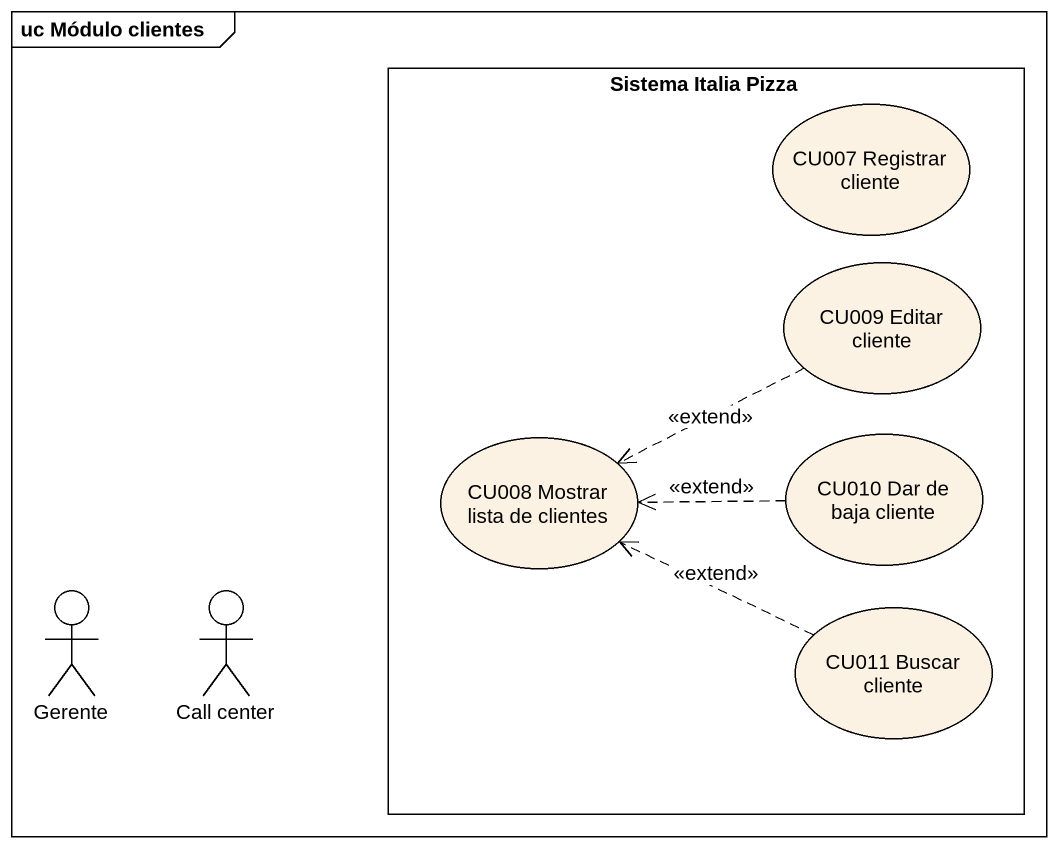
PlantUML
@startuml
mainframe uc Módulo clientes
rectangle "Sistema Italia Pizza" as Sistema_Italia_Pizza {
  usecase "CU007 Registrar cliente" as CU007_Registrar_cliente
  usecase "CU009 Editar cliente" as CU009_Editar_cliente
  usecase "CU008 Mostrar lista de clientes" as CU008_Mostrar_lista_de
  usecase "CU010 Dar de baja cliente" as CU010_Dar_de_baja_cliente
  usecase "CU011 Buscar cliente" as CU011_Buscar_cliente
}
actor Gerente
actor "Call center" as Call_center
CU009_Editar_cliente .left.> CU008_Mostrar_lista_de : <<extend>>
CU010_Dar_de_baja_cliente .left.> CU008_Mostrar_lista_de : <<extend>>
CU011_Buscar_cliente .left.> CU008_Mostrar_lista_de : <<extend>>
@enduml
